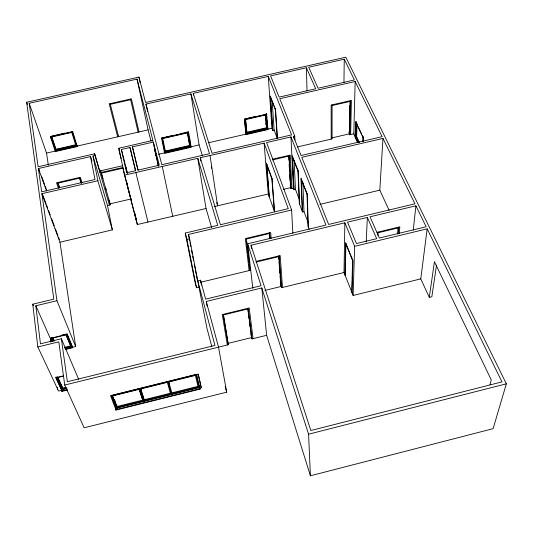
<?xml version="1.0" encoding="UTF-8"?>
<svg xmlns="http://www.w3.org/2000/svg" width="533" height="533" viewBox="0 0 533 533"><rect width="100%" height="100%" fill="white"/><g stroke="black" fill="none" stroke-linecap="round" stroke-linejoin="round"><path stroke-width="0.8" d="M332.079 104.854L332.079 138.893L297.354 146.955M343.945 82.515L344.258 59.203L308.68 67.258L318.048 88.245L354.398 79.957L344.258 59.203M353.113 295.449L354.638 246.319L427.166 228.844L420.77 278.886L353.113 295.449L344.012 272.516L344.858 222.801L251.036 245.227L251.403 248.518M344.944 274.868L345.544 242.528L352.966 260.697L352.027 292.724M345.264 275.668L345.877 243.341M349.082 131.604L349.048 133.237L349.761 134.782L353.799 133.843L355.158 81.509L279.765 98.718L294.762 136.055L294.942 140.186M349.382 116.974L349.615 105.501M350.008 101.223L349.335 133.856L331.673 137.954M349.761 134.782L350.481 100.63M350.641 134.583L351.4 100.417L331.16 105.068L331.193 139.093M355.778 137.068L356.204 122.03M355.957 137.461L356.377 122.85L357.436 125.102M351.7 291.904L352.626 259.857M357.017 123.903L356.644 136.481L359.422 142.471M362.866 141.545L363.093 136.695L363.279 137.094M363.106 141.831L363.253 137.88M366.204 242.009L367.35 217.424L347.529 222.161L356.47 243.541L376.671 238.677L367.35 217.424M389.117 210.328L379.809 190.168L382.967 138.407L301.798 157.328L328.648 224.44L414.94 203.826L382.967 138.407M377.89 235.346L378.097 232.082M397.531 234.014L398.044 228.244M398.218 233.667L398.804 227.105M399.237 233.421L399.837 226.851L377.058 232.328M413.242 230.289L415.913 205.818L370.009 216.791L379.376 238.024L426.147 226.765L415.913 205.818M436.514 265.114L431.85 296.734L429.305 297.361L434.428 261.716L491.273 379.916L489.994 384.699M63.74 375.765L55.845 377.704L61.681 390.283L58.55 391.055L37.836 346.943L32.74 304.203L53.813 299.16L26.65 102.263L138.94 77.098L145.569 102.496L345.817 57.204L506.35 383.827L493.092 428.665L310.399 475.796L266.647 335.304L261.796 287.967L206.251 301.438L207.17 306.342M310.399 475.796L308.587 434.195L506.35 383.827M206.251 301.438L218.53 347.17L226.692 392.168L84.147 427.786L64.726 385.046L58.803 341.853L37.836 346.943M199.675 388.137L201.287 387.738L198.249 374.126L112.43 395.406L117.447 408.618M112.137 395.659L139.04 388.99M140.472 388.63L167.262 381.988M168.695 381.635L195.358 375.025M112.276 396.019L139.16 389.356M140.592 388.997L167.362 382.361M168.794 382.008L195.444 375.399M199.082 385.719L200.688 385.319L198.183 374.086M116.474 406.652L142.804 400.096L139.519 390.136M170.433 393.221L144.21 399.75L140.699 389.017M171.833 392.874L197.943 386.378M116.607 407.399L142.951 400.843M144.363 400.49L170.593 393.96M171.999 393.607L198.123 387.105M116.74 407.745L143.071 401.189M144.476 400.843L170.693 394.313M172.092 393.967L198.203 387.464M115.674 409.69L199.975 388.69L200.075 389.117L115.834 410.104L115.394 408.078M64.726 385.046L228.384 344.724L223.367 314.29M251.563 337.449L251.996 338.908L266.647 335.304M65.739 387.311L62.561 388.097L57.404 376.898M66.632 387.817L62.654 388.797L62.468 387.398M62.814 389.143L65.992 388.357M66.945 388.504L61.615 389.816L55.785 377.231L56.478 377.064L62.294 389.65M61.368 387.951L61.775 390.982L67.185 389.65M61.775 390.982L61.961 391.395L67.371 390.063M57.497 377.604L63.627 376.098M61.755 335.084L64.113 334.517M52.64 338.109L65.999 334.871M78.757 379.503L61.375 338.741L40.455 343.818L35.824 305.789L56.931 300.732L75.666 346.543L65.432 349.035M264.894 290.412L281.078 286.488L278.826 256.113M280.625 283.216L281.484 287.7L344.012 272.516M64.573 347.329L70.736 345.83L65.905 334.211M64.666 347.982L70.836 346.483M65.592 348.149L70.982 346.836M64.973 348.695L72.441 346.876L67.025 333.811M65.612 349.461L72.681 347.736L67.091 334.251L51.041 338.142L52.314 341.027M223.474 314.93L248.211 308.893M292.837 233.214L291.611 210.015L266.587 142.571L290.945 136.934L325.976 225.073L247.658 243.781L261.077 285.715L205.638 299.146L200.548 280.211L197.77 280.884L214.932 345.417L67.378 381.721L61.375 338.741M200.288 282.363L250.104 270.358L246.373 238.338M99.811 171.379L94.714 153.79L38.116 166.762L29.202 103.289L137.034 79.111L152.871 140.392L118.866 148.254L124.509 175.13L197.776 158.308L217.757 225.359L185.251 233.061L194.865 281.557L196.497 287.74L199.002 287.134M255.96 261.436L280.191 255.607L282.49 287.454M256.266 262.036L279.185 256.526M378.057 232.761L398.744 227.791M189.721 240.929L188.469 234.46L291.611 210.015M319.88 204.379L379.809 190.168M196.497 287.74L186.936 239.397L189.621 238.757L188.469 234.46M297.92 170.307L299.333 203.533L302.551 211.994L304.13 211.621M246.453 239.011L269.691 233.467M283.376 189.362L290.612 187.663L288.933 155.796M112.37 229.883L97.859 180.754L41.9 193.692L59.956 242.215L112.37 229.883L107.493 205.531L93.008 155.996L95.061 155.523L109.418 205.078M124.509 175.13L137.354 224.54L206.044 208.496L197.776 158.308M214.499 206.504L268.279 194.032L264.115 143.144L200.275 157.735L200.794 160.973M290.225 184.531L290.998 188.682L293.463 188.102L290.945 136.934M293.463 188.102L294.076 189.708L295.615 189.348M272.363 159.247L290.212 155.09L291.917 188.462M272.41 159.94L289.286 156.009M110.138 203.839L130.965 198.976M107.493 205.531L110.351 204.865L109.998 203.153M165.277 151.059L189.635 145.449L187.396 132.431M189.775 145.915L165.403 151.525L165.157 150.592M266.633 128.22L246.932 132.75L246.612 131.838M165.483 151.925L189.841 146.315M246.972 133.157L266.66 128.626M164.457 152.578L191.014 146.462M267.786 128.779L245.92 133.816L244.4 119.006M158.361 154.317L199.102 144.929L202.453 155.962M208.496 142.764L271.957 128.147L268.272 76.399L193.259 93.375L193.512 94.994M267.24 128.906L266.1 114.029L266.653 113.902L267.939 129.572L246.079 134.602L244.514 119.305L266.767 114.209M271.957 128.147L272.829 130.438L274.288 130.105M122.37 165.783L99.704 171.013L100.051 172.739L122.757 167.502L131.198 199.995L130.945 198.869M57.717 183.225L79.577 178.182M101.21 173.185L122.93 168.175M293.483 138.02L293.41 136.368L294.762 136.055M56.118 150.139L75.879 145.629M55.152 150.779L77.092 145.769M29.202 103.289L46.531 153.071L148.101 129.879L150.952 140.985M164.211 137.381L171.406 135.728M180.194 133.716L183.392 132.983M184.991 132.617L187.956 131.937L190.461 146.588M247.918 118.199L255.127 116.547M161.566 138.32L188.609 132.117M162.692 138.16L187.463 132.484M245.56 119.165L265.574 114.575M162.778 138.567L187.536 132.897M245.6 119.585L265.607 114.995M132.451 146.881L153.311 142.091L159.294 165.217L137.954 170.147L132.451 146.881L138.094 170.24M90.537 156.562L94.967 179.514L41.641 191.84L38.363 168.528L90.537 156.562L91.949 161.352M130.005 147.508L135.435 170.707L126.627 172.745L121.391 149.487L130.005 147.508L135.722 170.86M332.079 105.561L350.467 101.343M52.247 135.995L65.106 133.07M50.368 136.734L72.708 131.664M51.574 136.581L71.669 132.017M51.714 136.988L71.788 132.424M75.673 144.776L55.918 149.287L51.641 136.528M75.753 145.236L55.992 149.746L55.838 148.827M110.311 104.315L130.645 99.731M145.982 104.068L190.914 93.901L209.502 153.704L161.819 164.73L145.982 104.068L147.534 111.297M306.375 67.778L270.591 75.873L279.125 97.126L315.696 88.784L306.375 67.778L307.035 90.93M355.158 81.509L382.108 136.661L301.078 155.536L293.41 136.368M427.166 228.844L501.966 381.895L310.819 430.531L251.036 245.227M356.39 122.423L356.024 121.644L355.598 136.681L358.383 142.697M358.143 126.601L361.667 134.109M362.373 135.615L363.08 137.114M363.013 137.601L355.571 121.744L355.145 137.274L357.576 142.544M57.624 389.337L57.218 387.278M355.984 136.635L358.756 142.631M355.971 137.048L358.396 142.291M353.799 133.843L357.936 142.804M420.77 278.886L429.305 297.361M57.657 380.262L59.37 383.973M58.004 377.704L60.049 382.154M60.735 383.633L62.781 388.084M57.164 376.891L62.967 389.483M32.74 304.203L33.419 305.722M35.824 305.789L51.654 341.46M51.301 341.107L50.342 338.941L50.768 342.186M51.648 337.536L53.24 341.147M50.981 337.695L52.58 341.307M53.1 338.222L54.053 340.387M52.554 337.449L54.146 341.067M52.321 337.376L53.906 340.987M344.858 222.801L354.638 246.319M71.782 347.036L66.358 333.971L65.686 334.131L71.129 347.196M345.864 244.021L352.606 260.524M268.272 76.399L291.611 134.902L212.041 153.304L193.259 93.375M270.504 97.346L275.361 109.711M292.49 157.035L297.954 171M301.298 179.548L307.001 194.139M277.387 138.593L274.142 130.139L272.15 101.17M299.273 199.362L295.462 189.382L294.129 160.779M308.314 223.041L303.97 211.661L302.891 182.446M309.207 229.483L308.041 226.418L306.981 193.452M111.997 395.293L116.874 408.091M111.277 395.473L116.167 408.271M114.502 399.517L115.341 401.729M116.174 403.934L117.013 406.139M112.723 396.785L113.589 399.064M114.742 402.095L116.187 405.893M267.439 128.26L267.939 129.572M43.073 195.698L46.224 204.172M46.797 205.718L47.657 208.03M48.51 210.342L50.229 214.966M51.661 218.816L54.239 225.752M55.385 228.837L57.964 235.773M58.537 237.312L59.396 239.623M264.115 143.144L288.246 208.663L220.409 224.733L200.275 157.735M38.969 169.094L39.815 171.426M41.521 176.097L44.632 184.651M45.198 186.204L46.618 190.094M38.363 168.528L46.591 191.067M266.747 164.617L271.87 178.728M268.279 194.032L274.568 211.774L272.077 178.762L266.433 163.225L269.125 196.404M26.65 102.263L27.469 104.595M58.417 188.256L56.511 182.786L80.336 177.289L82.075 182.786M58.257 183.832L59.376 187.063M57.824 182.959L59.456 187.669M57.484 182.559L59.383 188.029M50.882 136.301L55.705 150.652M50.895 137.467L51.401 138.98M56.251 150.533L51.441 136.175L50.322 136.428L55.359 151.559L77.298 146.548L72.655 131.358L71.542 131.611L75.999 146.022M138.913 388.624L143.184 401.542M139.633 388.444L143.89 401.369M140.805 389.057L141.305 390.576M140.352 388.264L144.59 401.196M261.796 287.967L308.587 434.195M79.644 177.929L81.396 183.445M79.364 177.509L81.109 183.006M249.697 269.058L250.104 270.358M72.095 131.484L76.545 145.895M206.044 208.496L211.594 227.511M100.864 171.459L100.67 170.787L110.351 204.865M101.35 173.158L102.949 178.682M105.661 188.102L106.134 189.735M109.085 199.988L109.771 202.367M227.977 343.252L228.384 344.724M167.875 381.441L171.493 394.493M167.155 381.621L170.793 394.667M169.108 382.861L169.534 384.393M168.588 381.262L172.192 394.32M185.251 233.061L186.936 239.397M225.199 386.552L226.692 392.168M211.761 346.483L206.917 328.088L189.621 238.757M127.001 182.799L127.614 185.164M128.34 189.448L137.354 224.54M152.191 140.619L152.358 141.272M154.337 149.053L156.396 156.929M118.866 148.254L119.698 151.472M118.932 150.053L121.171 158.701M121.391 149.487L127.474 173.298M117.686 136.821L109.232 103.835L131.391 98.838L138.993 131.957M110.138 103.635L118.559 136.621L118.419 136.022M200.688 385.319L201.287 387.738M147.994 222.061L135.862 172.532M200.075 389.117L199.202 385.539L199.302 385.972M130.492 99.038L138.12 132.157M195.278 374.646L198.283 387.824M195.991 374.472L198.982 387.651M125.855 166.956L127.274 173.245M136.721 221.708L134.909 213.613L136.521 220.935M126.954 183.259L128.54 190.341M137.034 79.111L148.101 129.879M154.09 146.055L158.281 165.843M138.94 77.098L140.159 82.742M153.311 142.091L158.534 166.363M162.265 166.423L172.765 216.331M162.045 137.874L165.01 152.451M165.563 152.325L162.612 137.747L161.479 138.007L164.637 153.371L191.187 147.248L188.515 131.811M94.714 153.79L95.061 155.523M190.034 242.542L190.821 246.579M191.607 250.623L192.393 254.661M192.706 256.28L193.492 260.317M194.272 264.355L195.058 268.399M195.371 270.011L196.157 274.055M196.47 275.668L197.57 281.324M93.008 155.996L97.859 180.754M200.548 280.211L201.474 285.102M115.554 408.491L115.834 410.104M187.389 132.064L189.908 146.715M189.675 139.526L189.955 141.152M190.234 142.777L190.514 144.41M223.227 314.377L228.017 343.399L251.603 337.589L248.005 309.173M227.331 344.984L222.268 314.557L249.224 307.987L253.042 338.648M190.914 93.901L199.102 144.929M46.531 153.071L48.37 165.277M59.956 242.215L75.666 346.543M210.049 155.469L217.611 205.958M211.448 166.696L211.688 168.321M216.784 202.427L217.031 204.052M41.9 193.692L56.931 300.732M61.661 389.123L61.961 391.395M248.131 308.254L251.996 338.908M247.838 309.093L248.471 314.09M248.764 316.402L249.078 318.841M249.284 320.466L249.604 322.978M249.797 324.53L250.11 327.022M250.417 329.401L250.623 331.06M250.93 333.465L251.243 335.91M249.118 270.597L245.34 238.584L270.664 232.548L271.144 238.331M246.552 241.942L246.839 244.42M247.032 246.073L247.419 249.371M247.612 251.023L247.905 253.501M248.098 255.154L248.485 258.452M248.678 260.104L248.964 262.582M249.158 264.235L249.544 267.533M247.658 243.781L252.802 288.24M247.019 133.563L245.513 118.746L244.96 118.872L246.466 133.69M245.44 119.126L246.772 132.297L266.46 127.767L265.434 114.542M269.631 232.794L270.118 238.577M269.352 233.094L269.831 238.757M269.425 236.352L269.631 238.777M266.687 163.924L269.365 197.097M265.541 114.155L266.693 129.033M265.387 115.728L265.581 118.206M265.967 123.163L266.094 124.815M271.817 178.042L274.322 211.061M266.253 113.516L266.493 115.474M266.873 120.431L267.066 122.91M279.139 255.86L281.484 287.7M278.599 256.113L278.859 259.524M279.032 261.863L279.345 266.067M279.578 269.252L279.892 273.416M280.072 275.821L280.438 280.771M272.596 129.832L270.218 96.033L275.561 109.638L277.446 138.433M270.458 96.64L272.829 130.438M275.314 109.012L277.26 138.633M289.252 155.316L290.998 188.682M288.706 155.929L288.926 160.113M289.139 164.104L289.492 170.7M289.705 174.724L290.005 180.467M293.816 189.028L292.184 155.649L298.2 171.013L299.599 204.239M292.457 156.336L294.076 189.708M301.272 178.855L302.551 211.994M302.284 211.281L300.985 178.135L307.274 194.192L308.321 227.151M196.704 374.293L110.551 395.653L115.454 408.445L199.682 387.478L196.704 374.293"/></g></svg>
